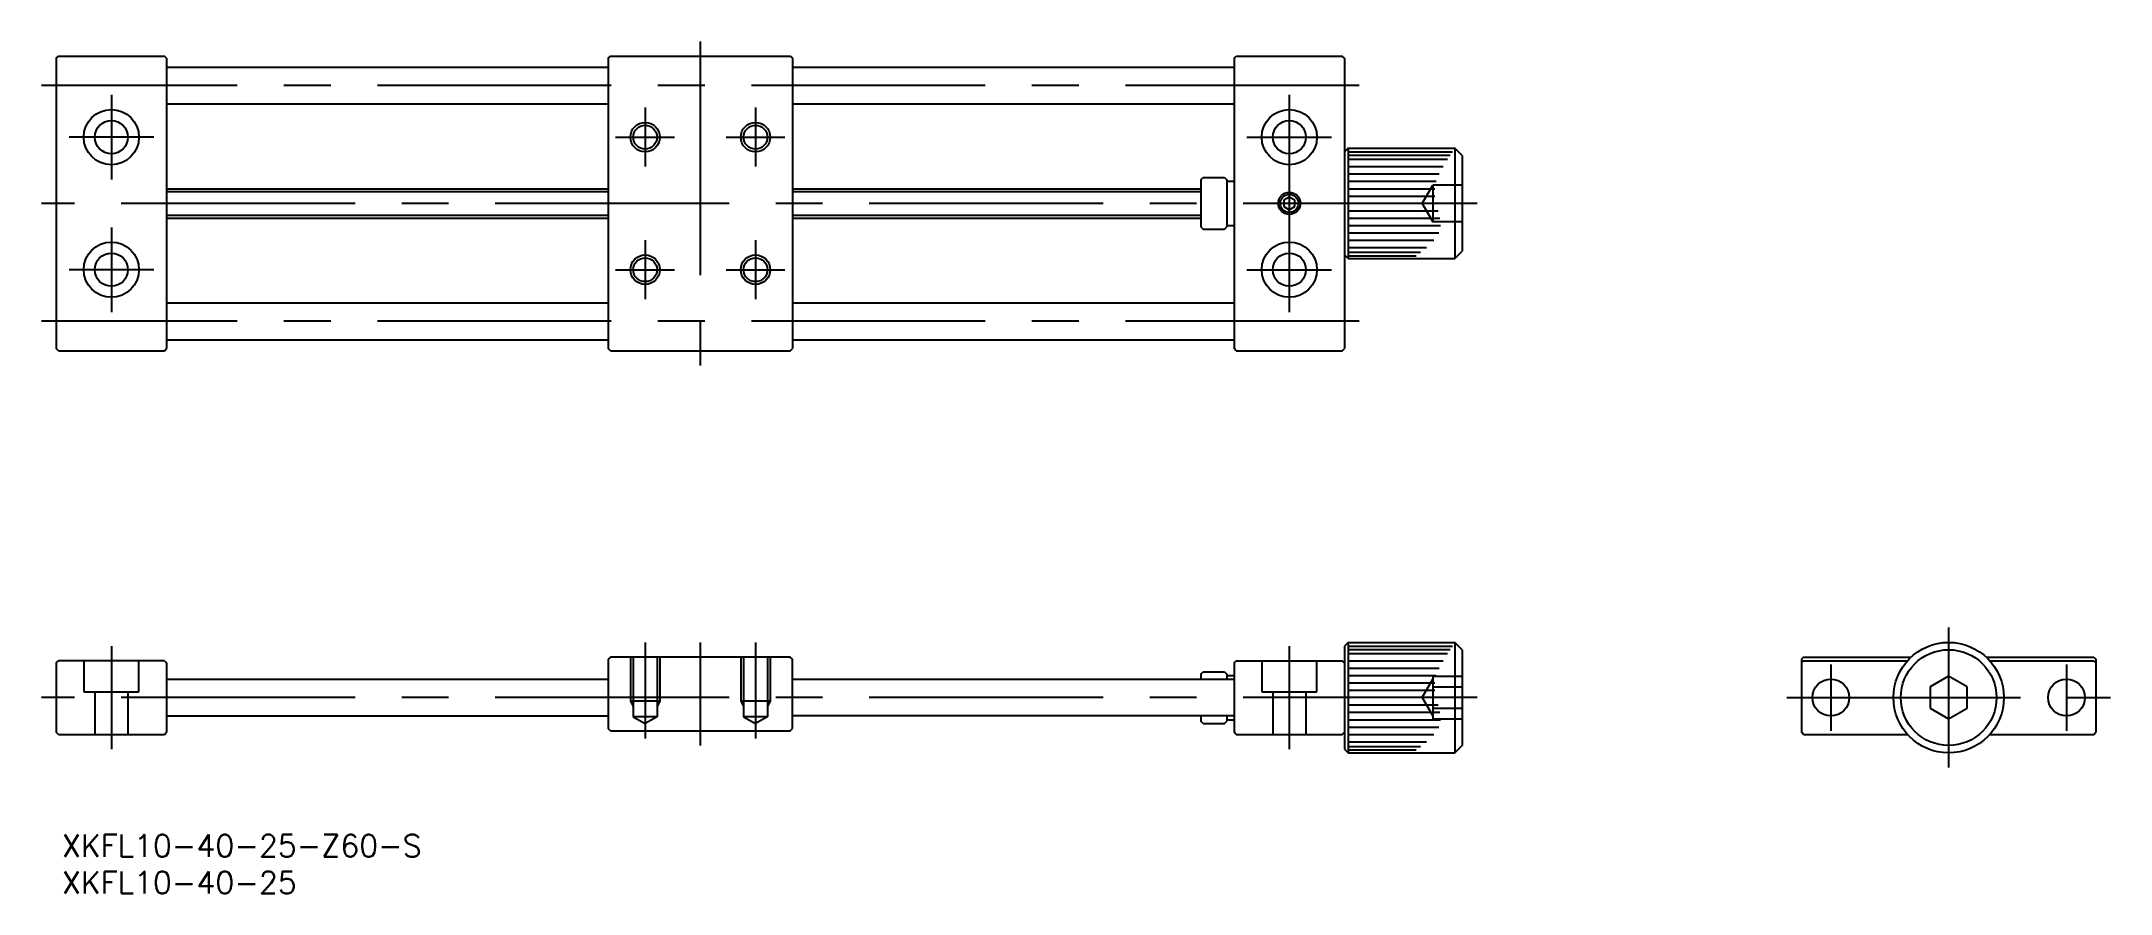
# Model space of a CAD drawing. Extents: x -259 to 22, y -27 to 89.
import ezdxf

# ---------------------------------------------------------------- set-up
doc = ezdxf.new("R2010")
doc.units = 0
doc.linetypes.add('CENTER', pattern=[50.8, 31.75, -6.35, 6.35, -6.35])
doc.linetypes.add('DASHED', pattern=[19.05, 12.7, -6.35])
doc.layers.get('0').update_dxf_attribs({"linetype": 'CONTINUOUS'})
doc.layers.add('CENTER', color=1, linetype='CONTINUOUS')
doc.styles.get("Standard").update_dxf_attribs({"font": 'txt.shx', "height": 3, "bigfont": 'bigfont.shx'})

# ---------------------------------------------------------------- blocks, each defined once
blk = doc.blocks.new('*U2')
at = {"color": 7, "linetype": 'CONTINUOUS'}
blk.add_text('XKFL10-40-25-Z60-S', height=3, dxfattribs=at).set_placement((-256.26, -21.61))
blk = doc.blocks.new('*U3')
at = {"color": 7, "linetype": 'CONTINUOUS'}
blk.add_text('XKFL10-40-25', height=3, dxfattribs=at).set_placement((-256.26, -26.61))

msp = doc.modelspace()

# ---------------------------------------------------------------- linework, layer by layer
at = {"color": 7, "linetype": 'CONTINUOUS'}
for p, q in [((-257.06, 86.79), (-256.76, 87.09)), ((-257.06, 86.79), (-257.06, 47.39)), ((-256.76, 87.09), (-242.36, 87.09)), ((-242.06, 86.79), (-242.36, 87.09)), ((-242.06, 86.79), (-242.06, 47.39)), ((-242.06, 85.59), (-182.06, 85.59)), ((-182.06, 86.79), (-181.76, 87.09)), ((-182.06, 86.79), (-182.06, 47.39)), ((-181.76, 87.09), (-157.36, 87.09)), ((-157.36, 87.09), (-157.06, 86.79)), ((-157.06, 86.79), (-157.06, 47.39)), ((-157.06, 85.59), (-97.06, 85.59)), ((-97.06, 86.79), (-96.76, 87.09)), ((-97.06, 86.79), (-97.06, 47.39)), ((-96.76, 87.09), (-82.36, 87.09)), ((-82.06, 86.79), (-82.36, 87.09)), ((-82.06, 86.79), (-82.06, 47.39)), ((-242.06, 80.59), (-182.06, 80.59)), ((-157.06, 80.59), (-97.06, 80.59)), ((-81.56, 74.59), (-82.06, 74.09)), ((-81.56, 74.59), (-67.06, 74.59)), ((-81.56, 74.59), (-81.56, 59.59)), ((-81.56, 74.09), (-67.4, 74.09)), ((-81.56, 73.62), (-67.71, 73.62)), ((-81.56, 73.09), (-68.06, 73.09)), ((-67.06, 74.59), (-67.06, 59.59)), ((-66.06, 73.59), (-67.06, 74.59)), ((-66.06, 73.59), (-66.06, 60.59)), ((-101.56, 70.29), (-101.26, 70.59)), ((-101.56, 70.29), (-101.56, 63.89)), ((-101.26, 70.59), (-98.36, 70.59)), ((-98.36, 70.59), (-98.06, 70.29)), ((-98.06, 70.29), (-98.06, 63.89)), ((-81.56, 72.09), (-68.67, 72.09)), ((-81.56, 71.09), (-69.2, 71.09)), ((-242.06, 69.09), (-182.06, 69.09)), ((-157.06, 69.09), (-101.56, 69.09)), ((-98.06, 70.09), (-97.06, 70.09)), ((-89.56, 67.95), (-90.31, 67.52)), ((-90.31, 67.52), (-90.31, 66.65)), ((-88.81, 67.52), (-89.56, 67.95)), ((-88.81, 66.65), (-88.81, 67.52)), ((-81.56, 70.09), (-69.62, 70.09)), ((-81.56, 69.09), (-69.81, 69.09)), ((-81.56, 68.09), (-69.77, 68.09)), ((-242.06, 65.09), (-182.06, 65.09)), ((-157.06, 65.09), (-101.56, 65.09)), ((-90.31, 66.65), (-89.56, 66.22)), ((-89.56, 66.22), (-88.81, 66.65)), ((-81.56, 66.09), (-69.35, 66.09)), ((-81.56, 65.09), (-69.12, 65.09)), ((-101.56, 63.89), (-101.26, 63.59)), ((-101.26, 63.59), (-98.36, 63.59)), ((-98.36, 63.59), (-98.06, 63.89)), ((-98.06, 64.09), (-97.06, 64.09)), ((-81.56, 64.09), (-69.04, 64.09)), ((-81.56, 63.09), (-69.24, 63.09)), ((-81.56, 62.09), (-69.92, 62.09)), ((-81.56, 59.59), (-82.06, 60.09)), ((-81.56, 61.09), (-70.94, 61.09)), ((-81.56, 60.45), (-71.72, 60.45)), ((-81.56, 59.98), (-72.34, 59.98)), ((-81.56, 59.59), (-67.06, 59.59)), ((-67.06, 59.59), (-66.06, 60.59)), ((-242.06, 53.59), (-182.06, 53.59)), ((-157.06, 53.59), (-97.06, 53.59)), ((-242.06, 48.59), (-182.06, 48.59)), ((-157.06, 48.59), (-97.06, 48.59)), ((-256.76, 47.09), (-257.06, 47.39)), ((-256.76, 47.09), (-242.36, 47.09)), ((-242.36, 47.09), (-242.06, 47.39)), ((-181.76, 47.09), (-182.06, 47.39)), ((-181.76, 47.09), (-157.36, 47.09)), ((-157.36, 47.09), (-157.06, 47.39)), ((-96.76, 47.09), (-97.06, 47.39)), ((-96.76, 47.09), (-82.36, 47.09)), ((-82.36, 47.09), (-82.06, 47.39)), ((-81.56, 7.5), (-82.06, 7)), ((-82.06, 7), (-82.06, -7)), ((-81.56, 7.5), (-67.06, 7.5)), ((-81.56, 7.5), (-81.56, -7.5)), ((-81.56, 7), (-67.4, 7)), ((-81.56, 6.54), (-67.71, 6.54)), ((-81.56, 6), (-68.06, 6)), ((-67.06, 7.5), (-67.06, -7.5)), ((-66.06, 6.5), (-67.06, 7.5)), ((-66.06, 6.5), (-66.06, -6.5)), ((-257.06, 4.7), (-256.76, 5)), ((-257.06, 4.7), (-257.06, -4.7)), ((-242.36, 5), (-256.76, 5)), ((-242.36, 5), (-242.06, 4.7)), ((-242.06, 4.7), (-242.06, -4.7)), ((-181.76, 5.5), (-182.06, 5.2)), ((-182.06, 5.2), (-182.06, -4.2)), ((-157.36, 5.5), (-181.76, 5.5)), ((-157.06, 5.2), (-157.36, 5.5)), ((-157.06, -4.2), (-157.06, 5.2)), ((-101.56, 3.2), (-101.26, 3.5)), ((-101.56, 3.2), (-101.56, 2.5)), ((-101.26, 3.5), (-98.36, 3.5)), ((-98.36, 3.5), (-98.06, 3.2)), ((-98.06, 3.2), (-98.06, 2.5)), ((-98.06, 3), (-97.06, 3)), ((-97.06, 4.7), (-96.76, 5)), ((-97.06, 4.7), (-97.06, -4.7)), ((-96.76, 5), (-82.36, 5)), ((-82.06, 4.7), (-82.36, 5)), ((-81.56, 5), (-68.67, 5)), ((-81.56, 4), (-69.2, 4)), ((-81.56, 3), (-69.62, 3)), ((-19.7, 5.5), (-20, 5.2)), ((-20, 5.2), (-20, -4.5)), ((-19.7, 5), (-20, 4.7)), ((-20, 4.7), (-20, -4.7)), ((-19.7, 5.5), (-5.1, 5.5)), ((-19.7, 5), (-5.59, 5)), ((0, 2.89), (-2.5, 1.44)), ((2.5, 1.44), (0, 2.89)), ((5.1, 5.5), (19.7, 5.5)), ((5.59, 5), (19.7, 5)), ((19.7, 5.5), (20, 5.2)), ((19.7, 5), (20, 4.7)), ((20, 5.2), (20, -4.5)), ((20, 4.7), (20, -4.7)), ((-242.06, 2.5), (-182.06, 2.5)), ((-157.06, 2.5), (-97.06, 2.5)), ((-81.56, 2), (-69.81, 2)), ((-81.56, 1), (-69.77, 1)), ((-2.5, 1.44), (-2.5, -1.44)), ((2.5, -1.44), (2.5, 1.44)), ((-242.06, -2.5), (-182.06, -2.5)), ((-97.06, -2.5), (-157.06, -2.5)), ((-101.56, -2.5), (-101.56, -3.2)), ((-98.06, -2.5), (-98.06, -3.2)), ((-81.56, -1), (-69.35, -1)), ((-81.56, -2), (-69.12, -2)), ((-2.5, -1.44), (0, -2.89)), ((0, -2.89), (2.5, -1.44)), ((-256.76, -5), (-257.06, -4.7)), ((-256.76, -5), (-242.36, -5)), ((-242.36, -5), (-242.06, -4.7)), ((-181.76, -4.5), (-182.06, -4.2)), ((-181.76, -4.5), (-157.36, -4.5)), ((-157.36, -4.5), (-157.06, -4.2)), ((-101.26, -3.5), (-101.56, -3.2)), ((-101.26, -3.5), (-98.36, -3.5)), ((-98.36, -3.5), (-98.06, -3.2)), ((-98.06, -3), (-97.06, -3)), ((-96.76, -5), (-97.06, -4.7)), ((-96.76, -5), (-82.36, -5)), ((-82.36, -5), (-82.06, -4.7)), ((-81.56, -3), (-69.04, -3)), ((-81.56, -4), (-69.24, -4)), ((-81.56, -5), (-69.92, -5)), ((-19.7, -5), (-20, -4.7)), ((-19.7, -5), (-5.59, -5)), ((5.59, -5), (19.7, -5)), ((19.7, -5), (20, -4.7)), ((-82.06, -7), (-81.56, -7.5)), ((-81.56, -6), (-70.94, -6)), ((-81.56, -6.64), (-71.72, -6.64)), ((-81.56, -7.11), (-72.34, -7.11)), ((-81.56, -7.5), (-67.06, -7.5)), ((-67.06, -7.5), (-66.06, -6.5))]:
    msp.add_line(p, q, dxfattribs=at)
at = {"color": 3, "linetype": 'CONTINUOUS'}
for p, q in [((-242.06, 68.71), (-182.06, 68.71)), ((-157.06, 68.71), (-101.56, 68.71)), ((-182.06, 65.46), (-242.06, 65.46)), ((-101.56, 65.46), (-157.06, 65.46))]:
    msp.add_line(p, q, dxfattribs=at)
at = {"color": 3, "linetype": 'DASHED'}
for p, q in [((-71.51, 67.09), (-70.06, 69.59)), ((-70.06, 69.59), (-70.06, 64.59)), ((-66.06, 69.59), (-70.06, 69.59)), ((-71.51, 67.09), (-70.06, 64.59)), ((-66.06, 67.09), (-70.06, 67.09)), ((-66.06, 64.59), (-70.06, 64.59)), ((-253.31, 5), (-253.31, 0.8)), ((-245.81, 0.8), (-245.81, 5)), ((-179.06, 5.5), (-179.06, -0.5)), ((-178.68, 5.5), (-178.68, -2.6)), ((-175.44, 5.5), (-175.44, -2.6)), ((-175.06, 5.5), (-175.06, -0.5)), ((-164.06, 5.5), (-164.06, -0.5)), ((-163.68, 5.5), (-163.68, -2.6)), ((-160.44, 5.5), (-160.44, -2.6)), ((-160.06, 5.5), (-160.06, -0.5)), ((-93.31, 5), (-93.31, 0.8)), ((-85.81, 0.8), (-85.81, 5)), ((-70.06, 2.89), (-70.06, -2.89)), ((-70.06, 2.89), (-66.06, 2.89)), ((-253.31, 0.8), (-245.81, 0.8)), ((-251.81, 0.8), (-251.81, -5)), ((-247.31, 0.8), (-247.31, -5)), ((-93.31, 0.8), (-85.81, 0.8)), ((-91.81, 0.8), (-91.81, -5)), ((-87.31, 0.8), (-87.31, -5)), ((-71.51, 0), (-70.06, 2.5)), ((-70.06, 1.44), (-66.06, 1.44)), ((-179.06, -0.5), (-178.68, -1.16)), ((-175.06, -0.5), (-179.06, -0.5)), ((-178.68, -2.6), (-177.06, -3.54)), ((-175.44, -2.6), (-178.68, -2.6)), ((-175.44, -2.6), (-177.06, -3.54)), ((-175.06, -0.5), (-175.44, -1.16)), ((-160.06, -0.5), (-164.06, -0.5)), ((-164.06, -0.5), (-163.68, -1.16)), ((-160.44, -2.6), (-163.68, -2.6)), ((-163.68, -2.6), (-162.06, -3.54)), ((-160.44, -2.6), (-162.06, -3.54)), ((-160.06, -0.5), (-160.44, -1.16)), ((-71.51, 0), (-70.06, -2.5)), ((-70.06, -1.44), (-66.06, -1.44)), ((-70.06, -2.89), (-66.06, -2.89))]:
    msp.add_line(p, q, dxfattribs=at)
at = {"color": 7, "linetype": 'CONTINUOUS'}
for centre, radius in [((-249.56, 76.09), 3.75), ((-89.56, 76.09), 3.75), ((-249.56, 76.09), 2.25), ((-177.06, 76.09), 1.62), ((-162.06, 76.09), 1.62), ((-89.56, 76.09), 2.25), ((-89.56, 67.09), 1.23), ((-249.56, 58.09), 3.75), ((-89.56, 58.09), 3.75), ((-249.56, 58.09), 2.25), ((-177.06, 58.09), 1.62), ((-162.06, 58.09), 1.62), ((-89.56, 58.09), 2.25), ((0, 0), 7.5), ((0, 0), 6.5), ((-16, 0), 2.5), ((-16, 0), 2.5), ((16, 0), 2.5)]:
    msp.add_circle(centre, radius, dxfattribs=at)
at = {"color": 3, "linetype": 'CONTINUOUS'}
for centre, radius in [((-177.06, 76.09), 2), ((-162.06, 76.09), 2), ((-89.56, 67.09), 1.5), ((-177.06, 58.09), 2), ((-162.06, 58.09), 2)]:
    msp.add_circle(centre, radius, dxfattribs=at)
at = {"layer": 'CENTER', "color": 1, "linetype": 'CENTER'}
for p, q in [((-169.56, 89.09), (-169.56, 45.09)), ((-80.06, 83.09), (-259.06, 83.09)), ((-249.56, 81.84), (-249.56, 70.34)), ((-89.56, 81.84), (-89.56, 52.34)), ((-177.06, 80.09), (-177.06, 72.09)), ((-162.06, 80.09), (-162.06, 72.09)), ((-243.81, 76.09), (-255.31, 76.09)), ((-181.06, 76.09), (-173.06, 76.09)), ((-166.06, 76.09), (-158.06, 76.09)), ((-95.31, 76.09), (-83.81, 76.09)), ((-64.06, 67.09), (-259.06, 67.09)), ((-249.56, 63.84), (-249.56, 52.34)), ((-177.06, 62.09), (-177.06, 54.09)), ((-162.06, 62.09), (-162.06, 54.09)), ((-243.81, 58.09), (-255.31, 58.09)), ((-181.06, 58.09), (-173.06, 58.09)), ((-166.06, 58.09), (-158.06, 58.09)), ((-95.31, 58.09), (-83.81, 58.09)), ((-80.06, 51.09), (-259.06, 51.09)), ((0, 9.5), (0, -9.5)), ((-249.56, 7), (-249.56, -7)), ((-177.06, 7.5), (-177.06, -5.54)), ((-169.56, 7.5), (-169.56, -6.5)), ((-162.06, 7.5), (-162.06, -5.54)), ((-89.56, 7), (-89.56, -7)), ((-16, 4.5), (-16, -4.5)), ((16, 4.5), (16, -4.5)), ((-64.06, 0), (-259.06, 0)), ((-22, 0), (22, 0))]:
    msp.add_line(p, q, dxfattribs=at)

# ---------------------------------------------------------------- block references
at = {"color": 7, "linetype": 'CONTINUOUS'}
for name in ['*U2', '*U3']:
    msp.add_blockref(name, (0, 0), dxfattribs=at)

doc.saveas('drawing.dxf')
